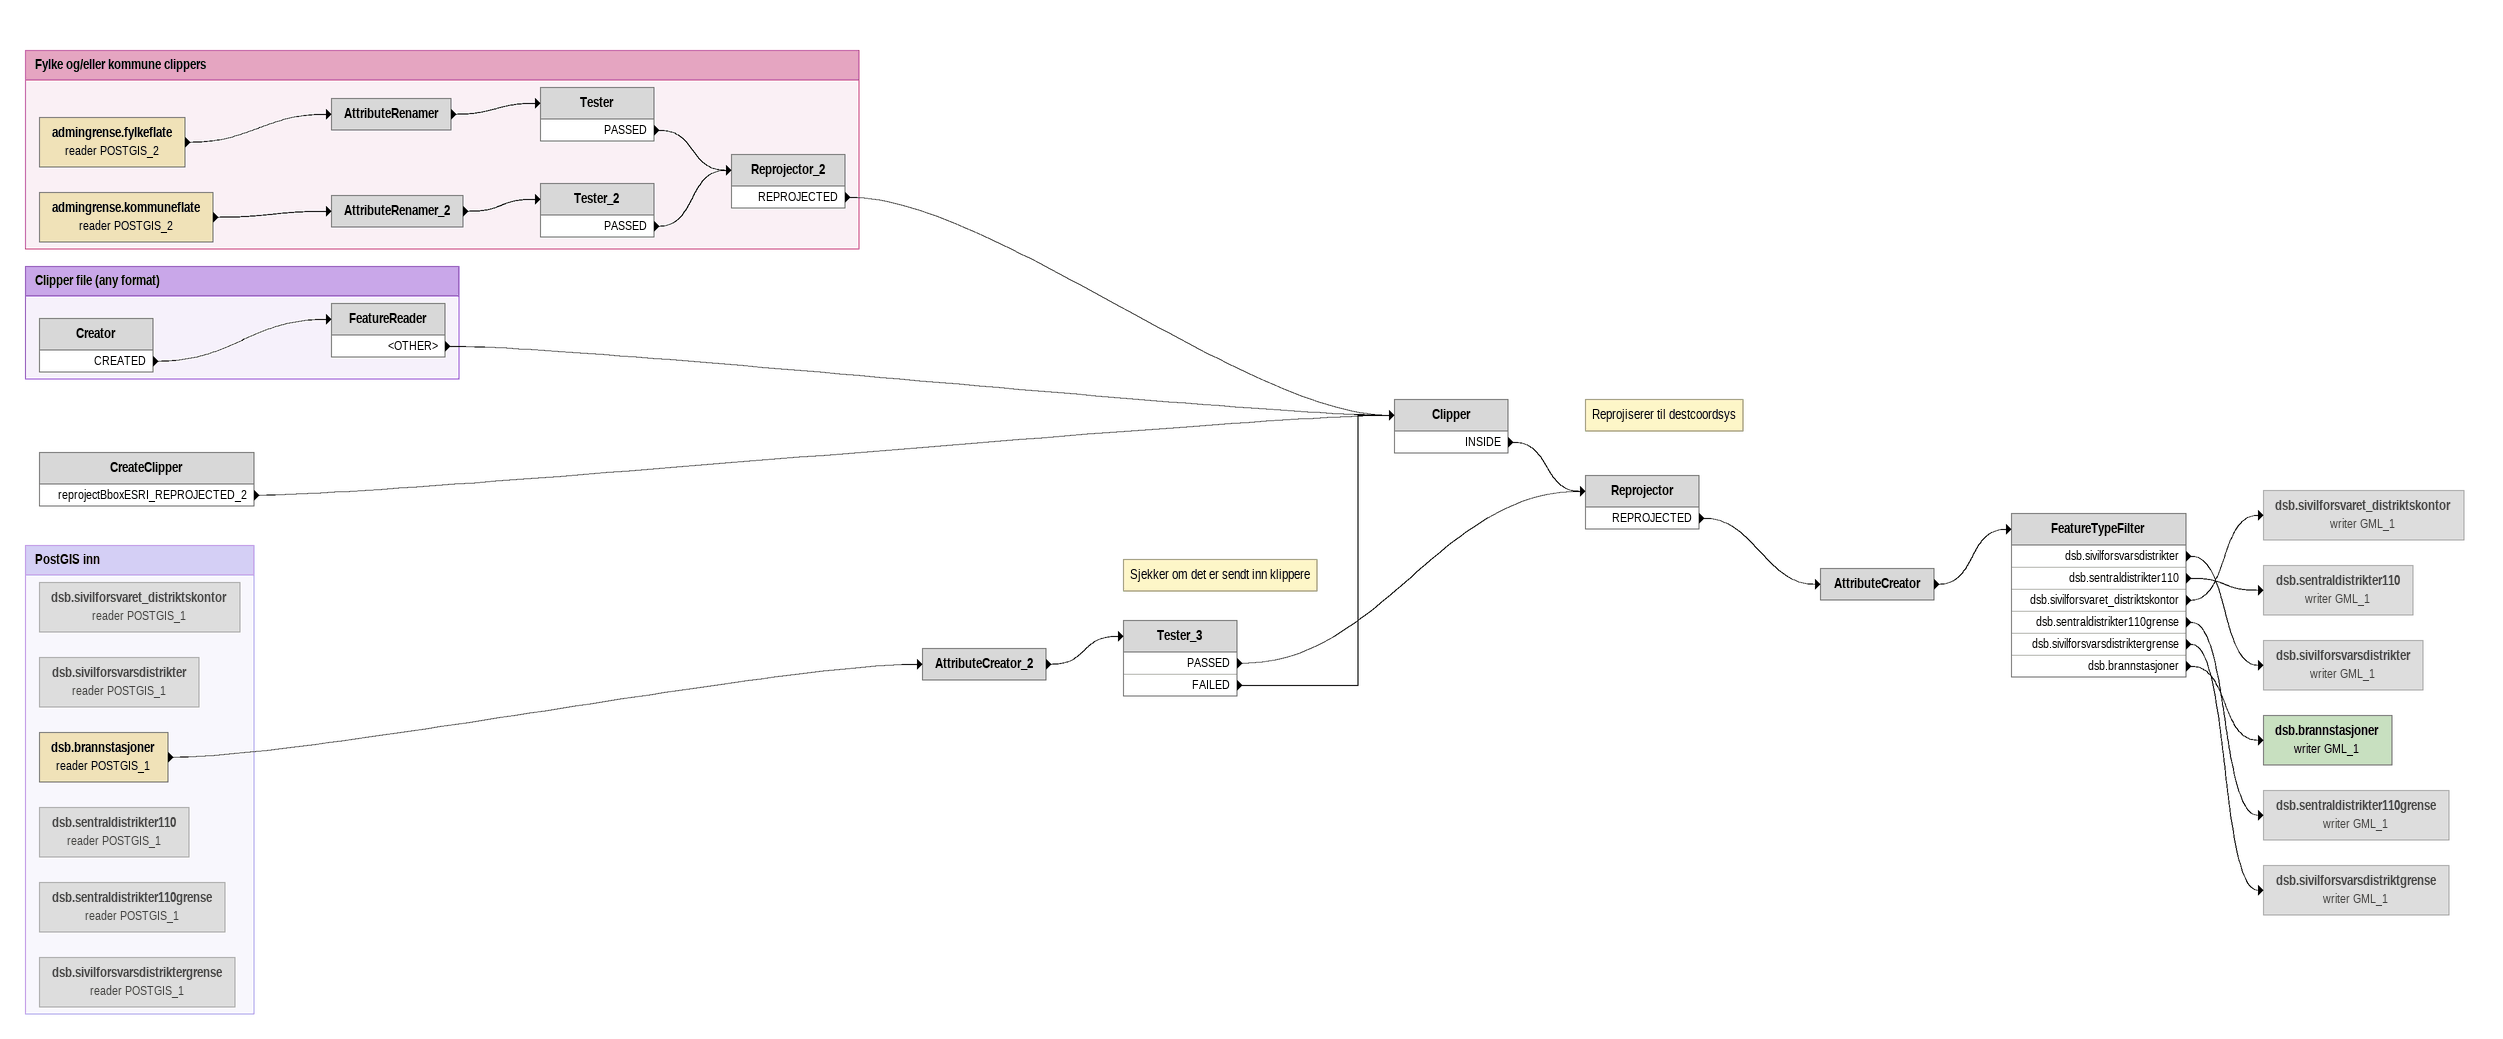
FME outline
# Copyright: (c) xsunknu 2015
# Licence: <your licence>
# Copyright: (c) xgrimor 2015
CreateClipper
    reprojectBboxESRI_REPROJECTED_2 -> Clipper
AttributeCreator_2
    -> Tester_3
Note: Sjekker om det er sendt inn klippere
Tester_3
    PASSED -> Reprojector
    FAILED -> Clipper
Clipper
    INSIDE -> Reprojector
Note: Reprojiserer til destcoordsys
Reprojector
    REPROJECTED -> AttributeCreator
AttributeCreator
    -> FeatureTypeFilter
FeatureTypeFilter
    dsb.sivilforsvarsdistrikter -> dsb.sivilforsvarsdistrikter (writer GML_1)
    dsb.sentraldistrikter110 -> dsb.sentraldistrikter110 (writer GML_1)
    dsb.sivilforsvaret_distriktskontor -> dsb.sivilforsvaret_distriktskontor (writer GML_1)
    dsb.sentraldistrikter110grense -> dsb.sentraldistrikter110grense (writer GML_1)
    dsb.sivilforsvarsdistriktergrense -> dsb.sivilforsvarsdistriktgrense (writer GML_1)
    dsb.brannstasjoner -> dsb.brannstasjoner (writer GML_1)
dsb.sivilforsvaret_distriktskontor (writer GML_1) [off]
dsb.sentraldistrikter110 (writer GML_1) [off]
dsb.sivilforsvarsdistrikter (writer GML_1) [off]
dsb.brannstasjoner (writer GML_1)
dsb.sentraldistrikter110grense (writer GML_1) [off]
dsb.sivilforsvarsdistriktgrense (writer GML_1) [off]

Bookmark: Fylke og/eller kommune clippers
admingrense.fylkeflate (reader POSTGIS_2)
    -> AttributeRenamer
AttributeRenamer
    -> Tester
Tester
    PASSED -> Reprojector_2
admingrense.kommuneflate (reader POSTGIS_2)
    -> AttributeRenamer_2
AttributeRenamer_2
    -> Tester_2
Tester_2
    PASSED -> Reprojector_2
Reprojector_2
    REPROJECTED -> Clipper

Bookmark: Clipper file (any format)
Creator
    CREATED -> FeatureReader
FeatureReader
    <OTHER> -> Clipper

Bookmark: PostGIS inn
dsb.sivilforsvaret_distriktskontor (reader POSTGIS_1) [off]
dsb.sivilforsvarsdistrikter (reader POSTGIS_1) [off]
dsb.brannstasjoner (reader POSTGIS_1)
    -> AttributeCreator_2
dsb.sentraldistrikter110 (reader POSTGIS_1) [off]
dsb.sentraldistrikter110grense (reader POSTGIS_1) [off]
dsb.sivilforsvarsdistriktergrense (reader POSTGIS_1) [off]
